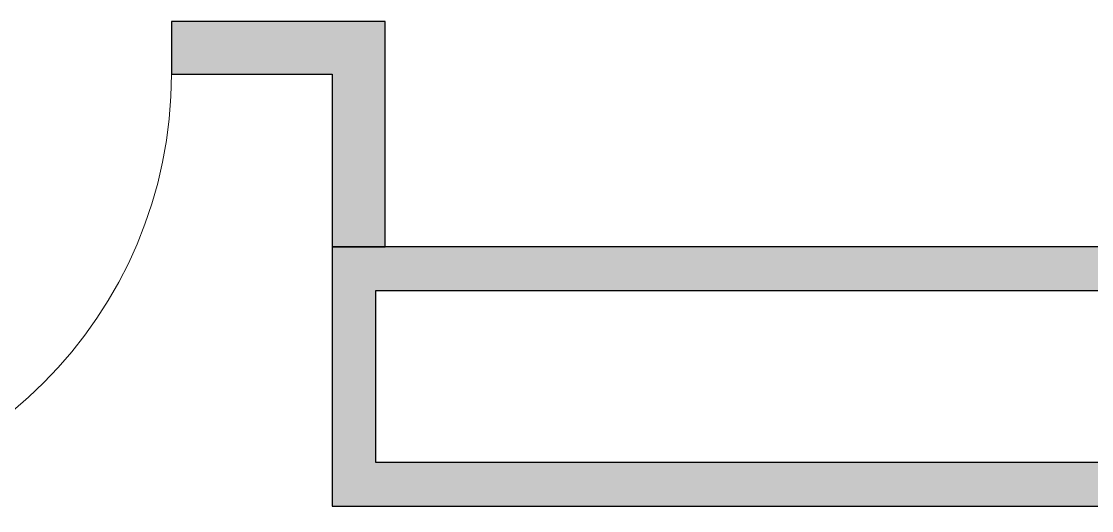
# Model space of a CAD drawing. Header units: millimetres. Extents: x 155927 to 326028, y -36033 to 97293.
# Drawn here: x 173719 to 176197, y 15098 to 16230 of the extents above; entities that cross this region are included whole.
import ezdxf

# ---------------------------------------------------------------- set-up
doc = ezdxf.new("R2010")
doc.units = ezdxf.units.MM
doc.header["$MEASUREMENT"] = 0
for name, color, linetype, lineweight in [('A-DOOR', 4, 'CONTINUOUS', 9), ('A-WALL', 7, 'CONTINUOUS', 9), ('A-WALL-PATT', 7, 'CONTINUOUS', 9), ('I-WALL', 7, 'CONTINUOUS', 9)]:
    doc.layers.add(name, color=color, linetype=linetype, lineweight=lineweight)

msp = doc.modelspace()

# ---------------------------------------------------------------- hatches: boundary and pattern name
at = {"layer": 'A-WALL-PATT'}
h = msp.add_hatch(color=256, dxfattribs=at)
h.paths.add_polyline_path([(174464.4, 16107.6), (174561.2, 16107.6), (174561.2, 16229.6), (174066.7, 16229.6), (174066.7, 16107.6), (174439.2, 16107.6)], flags=0)
h.paths.add_polyline_path([(172939.2, 16107.6), (173056.7, 16107.6), (173056.7, 16229.6), (172939.2, 16229.6)], flags=0)
for points in [[(174439.2, 15707.6), (174561.2, 15707.6), (174561.2, 16107.6), (174439.2, 16107.6)], [(174540.2, 15107.6), (174540.2, 15707.6), (174439.2, 15707.6), (174439.2, 15107.6), (174464.4, 15107.6)], [(184678.3, 15606.6), (184678.3, 15707.6), (174540.2, 15707.6), (174540.2, 15606.6), (184169.7, 15606.6)], [(183788.8, 15107.6), (184779.3, 15107.6), (184779.3, 15208.6), (174540.2, 15208.6), (174540.2, 15107.6), (183786.8, 15107.6)]]:
    msp.add_hatch(color=256, dxfattribs=at).paths.add_polyline_path(points, flags=0)

# ---------------------------------------------------------------- linework, layer by layer
at = {"layer": 'A-DOOR'}
msp.add_arc((173056.7, 16107.6), 1010, 270, 0, dxfattribs=at)
at = {"layer": 'A-WALL', "lineweight": 30}
for p, q in [((174561.2, 16229.6), (174066.7, 16229.6)), ((174066.7, 16229.6), (174066.7, 16107.6)), ((174561.2, 16107.6), (174561.2, 16229.6)), ((174066.7, 16107.6), (174439.2, 16107.6)), ((174439.2, 16107.6), (174439.2, 15707.6)), ((174561.2, 15707.6), (174561.2, 16107.6)), ((174439.2, 15707.6), (174561.2, 15707.6))]:
    msp.add_line(p, q, dxfattribs=at)
at = {"layer": 'I-WALL', "lineweight": 30}
for p, q in [((174439.2, 15707.6), (174439.2, 15107.6)), ((174540.2, 15707.6), (174439.2, 15707.6)), ((184678.3, 15707.6), (174540.2, 15707.6)), ((174540.2, 15208.6), (174540.2, 15606.6)), ((174540.2, 15606.6), (184678.3, 15606.6)), ((184678.3, 15208.6), (174540.2, 15208.6)), ((174439.2, 15107.6), (174540.2, 15107.6)), ((174540.2, 15107.6), (183664.8, 15107.6))]:
    msp.add_line(p, q, dxfattribs=at)

doc.saveas('drawing.dxf')
